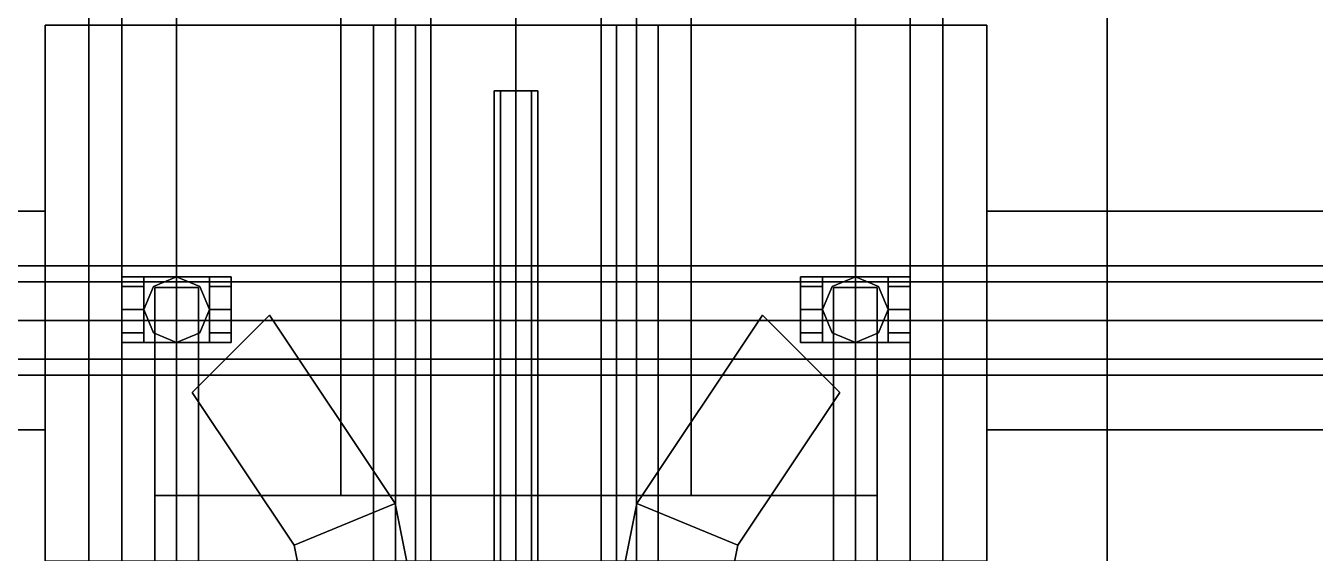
# Model space of a CAD drawing. Header units: millimetres. Extents: x -1.4 to 1.4, y -4.7 to 34.3.
# Drawn here: x -0.448 to 0.73, y -0.213 to 0.269 of the extents above; entities that cross this region are included whole.
import ezdxf

# ---------------------------------------------------------------- set-up
doc = ezdxf.new("R2010")
doc.units = ezdxf.units.MM
for name, color, linetype in [('barrel', 1, 'Continuous'), ('cylinders_2', 6, 'Continuous'), ('limber', 2, 'Continuous'), ('sleeve', 5, 'Continuous'), ('trail1', 6, 'Continuous'), ('trail2', 6, 'Continuous'), ('turret', 2, 'Continuous')]:
    doc.layers.add(name, color=color, linetype=linetype)

msp = doc.modelspace()

# ---------------------------------------------------------------- linework, layer by layer
for points in [[(-0.43, 0.27, 0.4), (-0.43, -0.22, 0.4), (-0.43, -0.22, 0.91), (-0.43, 0.27, 0.91)], [(0.43, 0.27, 0.4), (0.43, -0.22, 0.4), (-0.43, -0.22, 0.4), (-0.43, 0.27, 0.4)], [(-0.43, 0.27, 0.91), (-0.43, -0.22, 0.91), (0.43, -0.22, 0.91), (0.43, 0.27, 0.91)], [(0.43, -0.22, 0.91), (0.43, -0.22, 0.4), (0.43, 0.27, 0.4), (0.43, 0.27, 0.91)], [(-1.01, 0.1, 0.73), (-1.01, -0.1, 0.73), (-0.43, -0.1, 0.73), (-0.43, 0.1, 0.73)], [(-0.43, 0.1, 0.73), (-0.43, 0.1, 0.61), (-1.01, 0.1, 0.61), (-1.01, 0.1, 0.73)], [(-0.43, 0.1, 0.61), (-0.43, -0.1, 0.61), (-1.01, -0.1, 0.61), (-1.01, 0.1, 0.61)], [(1.01, 0.1, 0.73), (1.01, 0.1, 0.61), (0.43, 0.1, 0.61), (0.43, 0.1, 0.73)], [(1.01, 0.1, 0.61), (1.01, -0.1, 0.61), (0.43, -0.1, 0.61), (0.43, 0.1, 0.61)], [(0.43, 0.1, 0.73), (0.43, -0.1, 0.73), (1.01, -0.1, 0.73), (1.01, 0.1, 0.73)], [(-1.01, -0.1, 0.73), (-1.01, -0.1, 0.61), (-0.43, -0.1, 0.61), (-0.43, -0.1, 0.73)], [(0.43, -0.1, 0.73), (0.43, -0.1, 0.61), (1.01, -0.1, 0.61), (1.01, -0.1, 0.73)]]:
    msp.add_3dface(points)
at = {"layer": 'barrel'}
for points in [[(-0.0919, 0.27, 1.6519), (-0.13, 0.27, 1.56), (-0.13, -0.56, 1.56), (-0.0919, -0.56, 1.6519)], [(-0.13, 0.27, 1.56), (-0.0919, 0.27, 1.4681), (-0.0919, -0.56, 1.4681), (-0.13, -0.56, 1.56)], [(0, 0.27, 1.69), (-0.0919, 0.27, 1.6519), (-0.0919, -0.56, 1.6519), (0, -0.56, 1.69)], [(-0.0919, 0.27, 1.4681), (0, 0.27, 1.43), (0, -0.56, 1.43), (-0.0919, -0.56, 1.4681)], [(0.0919, 0.27, 1.6519), (0, 0.27, 1.69), (0, -0.56, 1.69), (0.0919, -0.56, 1.6519)], [(0, 0.27, 1.43), (0.0919, 0.27, 1.4681), (0.0919, -0.56, 1.4681), (0, -0.56, 1.43)], [(0.13, 0.27, 1.56), (0.0919, 0.27, 1.6519), (0.0919, -0.56, 1.6519), (0.13, -0.56, 1.56)], [(0.0919, 0.27, 1.4681), (0.13, 0.27, 1.56), (0.13, -0.56, 1.56), (0.0919, -0.56, 1.4681)], [(-0.0141, 0.21, 1.8641), (-0.02, 0.21, 1.85), (-0.02, -0.79, 1.85), (-0.0141, -0.79, 1.8641)], [(-0.02, 0.21, 1.85), (-0.0141, 0.21, 1.8359), (-0.0141, -0.79, 1.8359), (-0.02, -0.79, 1.85)], [(-0.0141, 0.21, 1.2141), (-0.02, 0.21, 1.2), (-0.02, -0.79, 1.2), (-0.0141, -0.79, 1.2141)], [(-0.02, 0.21, 1.2), (-0.0141, 0.21, 1.1859), (-0.0141, -0.79, 1.1859), (-0.02, -0.79, 1.2)], [(0, 0.21, 1.87), (-0.0141, 0.21, 1.8641), (-0.0141, -0.79, 1.8641), (0, -0.79, 1.87)], [(-0.0141, 0.21, 1.8359), (0, 0.21, 1.83), (0, -0.79, 1.83), (-0.0141, -0.79, 1.8359)], [(0, 0.21, 1.22), (-0.0141, 0.21, 1.2141), (-0.0141, -0.79, 1.2141), (0, -0.79, 1.22)], [(-0.0141, 0.21, 1.1859), (0, 0.21, 1.18), (0, -0.79, 1.18), (-0.0141, -0.79, 1.1859)], [(0.0141, 0.21, 1.8641), (0, 0.21, 1.87), (0, -0.79, 1.87), (0.0141, -0.79, 1.8641)], [(0, 0.21, 1.83), (0.0141, 0.21, 1.8359), (0.0141, -0.79, 1.8359), (0, -0.79, 1.83)], [(0.0141, 0.21, 1.2141), (0, 0.21, 1.22), (0, -0.79, 1.22), (0.0141, -0.79, 1.2141)], [(0, 0.21, 1.18), (0.0141, 0.21, 1.1859), (0.0141, -0.79, 1.1859), (0, -0.79, 1.18)], [(0.02, 0.21, 1.85), (0.0141, 0.21, 1.8641), (0.0141, -0.79, 1.8641), (0.02, -0.79, 1.85)], [(0.0141, 0.21, 1.8359), (0.02, 0.21, 1.85), (0.02, -0.79, 1.85), (0.0141, -0.79, 1.8359)], [(0.02, 0.21, 1.2), (0.0141, 0.21, 1.2141), (0.0141, -0.79, 1.2141), (0.02, -0.79, 1.2)], [(0.0141, 0.21, 1.1859), (0.02, 0.21, 1.2), (0.02, -0.79, 1.2), (0.0141, -0.79, 1.1859)]]:
    msp.add_3dface(points, dxfattribs=at)
at = {"layer": 'cylinders_2'}
for points in [[(-0.36, 0.04, 1.67), (-0.36, -0.02, 1.67), (-0.36, -0.0112, 1.6912), (-0.36, 0.0312, 1.6912)], [(-0.34, 0.0312, 1.6912), (-0.34, 0.04, 1.67), (-0.36, 0.04, 1.67), (-0.36, 0.0312, 1.6912)], [(-0.28, 0.04, 1.61), (-0.26, 0.04, 1.6), (-0.36, 0.04, 1.6), (-0.34, 0.04, 1.61)], [(-0.36, 0.04, 1.67), (-0.34, 0.04, 1.67), (-0.34, 0.04, 1.61), (-0.36, 0.04, 1.6)], [(-0.36, 0.04, 1.6), (-0.36, -0.02, 1.6), (-0.36, -0.02, 1.67), (-0.36, 0.04, 1.67)], [(-0.26, 0.04, 1.6), (-0.26, -0.02, 1.6), (-0.36, -0.02, 1.6), (-0.36, 0.04, 1.6)], [(-0.34, 0.0312, 1.6912), (-0.34, -0.0112, 1.6912), (-0.34, -0.02, 1.67), (-0.34, 0.04, 1.67)], [(-0.34, 0.04, 1.61), (-0.34, -0.02, 1.61), (-0.28, -0.02, 1.61), (-0.28, 0.04, 1.61)], [(-0.34, 0.04, 1.67), (-0.34, -0.02, 1.67), (-0.34, -0.02, 1.61), (-0.34, 0.04, 1.61)], [(-0.31, 0.04, 1.1), (-0.3312, 0.0312, 1.1), (-0.3312, 0.0312, 1.6), (-0.31, 0.04, 1.6)], [(-0.2888, 0.0312, 1.1), (-0.31, 0.04, 1.1), (-0.31, 0.04, 1.6), (-0.2888, 0.0312, 1.6)], [(-0.26, 0.0312, 1.6912), (-0.26, 0.04, 1.67), (-0.28, 0.04, 1.67), (-0.28, 0.0312, 1.6912)], [(-0.28, 0.04, 1.67), (-0.28, -0.02, 1.67), (-0.28, -0.0112, 1.6912), (-0.28, 0.0312, 1.6912)], [(-0.28, 0.04, 1.67), (-0.26, 0.04, 1.67), (-0.26, 0.04, 1.6), (-0.28, 0.04, 1.61)], [(-0.28, 0.04, 1.61), (-0.28, -0.02, 1.61), (-0.28, -0.02, 1.67), (-0.28, 0.04, 1.67)], [(-0.26, 0.0312, 1.6912), (-0.26, -0.0112, 1.6912), (-0.26, -0.02, 1.67), (-0.26, 0.04, 1.67)], [(-0.26, 0.04, 1.67), (-0.26, -0.02, 1.67), (-0.26, -0.02, 1.6), (-0.26, 0.04, 1.6)], [(0.34, 0.04, 1.61), (0.36, 0.04, 1.6), (0.26, 0.04, 1.6), (0.28, 0.04, 1.61)], [(0.36, 0.04, 1.6), (0.36, -0.02, 1.6), (0.26, -0.02, 1.6), (0.26, 0.04, 1.6)], [(0.26, 0.04, 1.6), (0.26, -0.02, 1.6), (0.26, -0.02, 1.67), (0.26, 0.04, 1.67)], [(0.26, 0.04, 1.67), (0.28, 0.04, 1.67), (0.28, 0.04, 1.61), (0.26, 0.04, 1.6)], [(0.28, 0.0312, 1.6912), (0.28, 0.04, 1.67), (0.26, 0.04, 1.67), (0.26, 0.0312, 1.6912)], [(0.26, 0.04, 1.67), (0.26, -0.02, 1.67), (0.26, -0.0112, 1.6912), (0.26, 0.0312, 1.6912)], [(0.28, 0.04, 1.61), (0.28, -0.02, 1.61), (0.34, -0.02, 1.61), (0.34, 0.04, 1.61)], [(0.28, 0.04, 1.67), (0.28, -0.02, 1.67), (0.28, -0.02, 1.61), (0.28, 0.04, 1.61)], [(0.28, 0.0312, 1.6912), (0.28, -0.0112, 1.6912), (0.28, -0.02, 1.67), (0.28, 0.04, 1.67)], [(0.31, 0.04, 1.1), (0.2888, 0.0312, 1.1), (0.2888, 0.0312, 1.6), (0.31, 0.04, 1.6)], [(0.3312, 0.0312, 1.1), (0.31, 0.04, 1.1), (0.31, 0.04, 1.6), (0.3312, 0.0312, 1.6)], [(0.34, 0.04, 1.67), (0.36, 0.04, 1.67), (0.36, 0.04, 1.6), (0.34, 0.04, 1.61)], [(0.34, 0.04, 1.61), (0.34, -0.02, 1.61), (0.34, -0.02, 1.67), (0.34, 0.04, 1.67)], [(0.34, 0.04, 1.67), (0.34, -0.02, 1.67), (0.34, -0.0112, 1.6912), (0.34, 0.0312, 1.6912)], [(0.36, 0.0312, 1.6912), (0.36, 0.04, 1.67), (0.34, 0.04, 1.67), (0.34, 0.0312, 1.6912)], [(0.36, 0.04, 1.67), (0.36, -0.02, 1.67), (0.36, -0.02, 1.6), (0.36, 0.04, 1.6)], [(0.36, 0.0312, 1.6912), (0.36, -0.0112, 1.6912), (0.36, -0.02, 1.67), (0.36, 0.04, 1.67)], [(-0.36, 0.0312, 1.6912), (-0.36, -0.0112, 1.6912), (-0.36, 0.01, 1.7)], [(-0.34, 0.01, 1.7), (-0.34, 0.0312, 1.6912), (-0.36, 0.0312, 1.6912), (-0.36, 0.01, 1.7)], [(-0.3312, 0.0312, 1.1), (-0.34, 0.01, 1.1), (-0.34, 0.01, 1.6), (-0.3312, 0.0312, 1.6)], [(-0.34, 0.01, 1.7), (-0.34, 0.01, 1.7), (-0.34, -0.0112, 1.6912), (-0.34, 0.0312, 1.6912)], [(-0.28, 0.01, 1.1), (-0.2888, 0.0312, 1.1), (-0.2888, 0.0312, 1.6), (-0.28, 0.01, 1.6)], [(-0.26, 0.01, 1.7), (-0.26, 0.0312, 1.6912), (-0.28, 0.0312, 1.6912), (-0.28, 0.01, 1.7)], [(-0.28, 0.0312, 1.6912), (-0.28, -0.0112, 1.6912), (-0.28, 0.01, 1.7)], [(-0.26, 0.01, 1.7), (-0.26, 0.01, 1.7), (-0.26, -0.0112, 1.6912), (-0.26, 0.0312, 1.6912)], [(0.28, 0.01, 1.7), (0.28, 0.0312, 1.6912), (0.26, 0.0312, 1.6912), (0.26, 0.01, 1.7)], [(0.26, 0.0312, 1.6912), (0.26, -0.0112, 1.6912), (0.26, 0.01, 1.7)], [(0.28, 0.01, 1.7), (0.28, 0.01, 1.7), (0.28, -0.0112, 1.6912), (0.28, 0.0312, 1.6912)], [(0.2888, 0.0312, 1.1), (0.28, 0.01, 1.1), (0.28, 0.01, 1.6), (0.2888, 0.0312, 1.6)], [(0.34, 0.01, 1.1), (0.3312, 0.0312, 1.1), (0.3312, 0.0312, 1.6), (0.34, 0.01, 1.6)], [(0.34, 0.0312, 1.6912), (0.34, -0.0112, 1.6912), (0.34, 0.01, 1.7)], [(0.36, 0.01, 1.7), (0.36, 0.0312, 1.6912), (0.34, 0.0312, 1.6912), (0.34, 0.01, 1.7)], [(0.36, 0.01, 1.7), (0.36, 0.01, 1.7), (0.36, -0.0112, 1.6912), (0.36, 0.0312, 1.6912)], [(-0.34, -0.0112, 1.6912), (-0.34, 0.01, 1.7), (-0.36, 0.01, 1.7), (-0.36, -0.0112, 1.6912)], [(-0.34, 0.01, 1.1), (-0.3312, -0.0112, 1.1), (-0.3312, -0.0112, 1.6), (-0.34, 0.01, 1.6)], [(-0.2888, -0.0112, 1.1), (-0.28, 0.01, 1.1), (-0.28, 0.01, 1.6), (-0.2888, -0.0112, 1.6)], [(-0.26, -0.0112, 1.6912), (-0.26, 0.01, 1.7), (-0.28, 0.01, 1.7), (-0.28, -0.0112, 1.6912)], [(0.28, -0.0112, 1.6912), (0.28, 0.01, 1.7), (0.26, 0.01, 1.7), (0.26, -0.0112, 1.6912)], [(0.28, 0.01, 1.1), (0.2888, -0.0112, 1.1), (0.2888, -0.0112, 1.6), (0.28, 0.01, 1.6)], [(0.3312, -0.0112, 1.1), (0.34, 0.01, 1.1), (0.34, 0.01, 1.6), (0.3312, -0.0112, 1.6)], [(0.36, -0.0112, 1.6912), (0.36, 0.01, 1.7), (0.34, 0.01, 1.7), (0.34, -0.0112, 1.6912)], [(-0.34, -0.02, 1.67), (-0.34, -0.0112, 1.6912), (-0.36, -0.0112, 1.6912), (-0.36, -0.02, 1.67)], [(-0.3312, -0.0112, 1.1), (-0.31, -0.02, 1.1), (-0.31, -0.02, 1.6), (-0.3312, -0.0112, 1.6)], [(-0.31, -0.02, 1.1), (-0.2888, -0.0112, 1.1), (-0.2888, -0.0112, 1.6), (-0.31, -0.02, 1.6)], [(-0.26, -0.02, 1.67), (-0.26, -0.0112, 1.6912), (-0.28, -0.0112, 1.6912), (-0.28, -0.02, 1.67)], [(0.28, -0.02, 1.67), (0.28, -0.0112, 1.6912), (0.26, -0.0112, 1.6912), (0.26, -0.02, 1.67)], [(0.2888, -0.0112, 1.1), (0.31, -0.02, 1.1), (0.31, -0.02, 1.6), (0.2888, -0.0112, 1.6)], [(0.31, -0.02, 1.1), (0.3312, -0.0112, 1.1), (0.3312, -0.0112, 1.6), (0.31, -0.02, 1.6)], [(0.36, -0.02, 1.67), (0.36, -0.0112, 1.6912), (0.34, -0.0112, 1.6912), (0.34, -0.02, 1.67)], [(-0.34, -0.02, 1.61), (-0.36, -0.02, 1.6), (-0.26, -0.02, 1.6), (-0.28, -0.02, 1.61)], [(-0.36, -0.02, 1.6), (-0.34, -0.02, 1.61), (-0.34, -0.02, 1.67), (-0.36, -0.02, 1.67)], [(-0.28, -0.02, 1.61), (-0.26, -0.02, 1.6), (-0.26, -0.02, 1.67), (-0.28, -0.02, 1.67)], [(0.28, -0.02, 1.61), (0.26, -0.02, 1.6), (0.36, -0.02, 1.6), (0.34, -0.02, 1.61)], [(0.26, -0.02, 1.6), (0.28, -0.02, 1.61), (0.28, -0.02, 1.67), (0.26, -0.02, 1.67)], [(0.34, -0.02, 1.61), (0.36, -0.02, 1.6), (0.36, -0.02, 1.67), (0.34, -0.02, 1.67)]]:
    msp.add_3dface(points, dxfattribs=at)
at = {"layer": 'limber'}
for points in [[(-0.54, 0.5, 1.01), (-0.54, -0.5, 1.01), (0.54, -0.5, 1.01), (0.54, 0.5, 1.01)], [(-0.54, 0.5, 0.83), (-0.36, 0.5, 0.83), (-0.36, 0.05, 0.67), (-0.54, 0.05, 0.67)], [(0.36, 0.5, 0.83), (0.36, -0.5, 0.83), (-0.36, -0.5, 0.83), (-0.36, 0.5, 0.83)], [(-0.36, 0.5, 0.83), (-0.36, -0.5, 0.83), (-0.36, -0.05, 0.67), (-0.36, 0.05, 0.67)], [(0.36, 0.5, 0.83), (0.54, 0.5, 0.83), (0.54, 0.05, 0.67), (0.36, 0.05, 0.67)], [(0.36, 0.05, 0.67), (0.36, -0.05, 0.67), (0.36, -0.5, 0.83), (0.36, 0.5, 0.83)], [(0.54, -0.5, 1.01), (0.54, -0.5, 0.83), (0.54, 0.5, 0.83), (0.54, 0.5, 1.01)], [(0.54, 0.5, 0.83), (0.54, -0.5, 0.83), (0.54, -0.05, 0.67), (0.54, 0.05, 0.67)], [(0.74, 0.0354, 0.7054), (0.74, 0.05, 0.67), (-0.74, 0.05, 0.67), (-0.74, 0.0354, 0.7054)], [(0.74, 0.05, 0.67), (0.74, 0.0354, 0.6346), (-0.74, 0.0354, 0.6346), (-0.74, 0.05, 0.67)], [(0.74, 0, 0.72), (0.74, 0.0354, 0.7054), (-0.74, 0.0354, 0.7054), (-0.74, 0, 0.72)], [(0.74, 0.0354, 0.6346), (0.74, 0, 0.62), (-0.74, 0, 0.62), (-0.74, 0.0354, 0.6346)], [(0.74, -0.0354, 0.7054), (0.74, 0, 0.72), (-0.74, 0, 0.72), (-0.74, -0.0354, 0.7054)], [(0.74, 0, 0.62), (0.74, -0.0354, 0.6346), (-0.74, -0.0354, 0.6346), (-0.74, 0, 0.62)], [(0.74, -0.05, 0.67), (0.74, -0.0354, 0.7054), (-0.74, -0.0354, 0.7054), (-0.74, -0.05, 0.67)], [(0.74, -0.0354, 0.6346), (0.74, -0.05, 0.67), (-0.74, -0.05, 0.67), (-0.74, -0.0354, 0.6346)], [(-0.54, -0.05, 0.67), (-0.36, -0.05, 0.67), (-0.36, -0.5, 0.83), (-0.54, -0.5, 0.83)], [(0.36, -0.05, 0.67), (0.54, -0.05, 0.67), (0.54, -0.5, 0.83), (0.36, -0.5, 0.83)]]:
    msp.add_3dface(points, dxfattribs=at)
at = {"layer": 'sleeve'}
for points in [[(-0.16, 1.14, 1.06), (-0.16, -0.16, 1.06), (-0.16, -0.16, 1.31), (-0.16, 1.14, 1.31)], [(0.16, 1.14, 1.06), (0.16, -0.16, 1.06), (-0.16, -0.16, 1.06), (-0.16, 1.14, 1.06)], [(-0.16, 1.14, 1.31), (-0.16, -0.16, 1.31), (0.16, -0.16, 1.31), (0.16, 1.14, 1.31)], [(0.16, -0.16, 1.31), (0.16, -0.16, 1.06), (0.16, 1.14, 1.06), (0.16, 1.14, 1.31)], [(-0.11, 0.76, 1.89), (-0.0778, 0.76, 1.8122), (-0.0778, -0.16, 1.8122), (-0.11, -0.16, 1.89)], [(-0.0778, 0.76, 1.9678), (-0.11, 0.76, 1.89), (-0.11, -0.65, 1.89), (-0.0778, -0.65, 1.9678)], [(-0.0778, 0.76, 1.8122), (0, 0.76, 1.78), (0, -0.16, 1.78), (-0.0778, -0.16, 1.8122)], [(0, 0.76, 2), (-0.0778, 0.76, 1.9678), (-0.0778, -0.65, 1.9678), (0, -0.65, 2)], [(0, 0.76, 1.78), (0.0778, 0.76, 1.8122), (0.0778, -0.16, 1.8122), (0, -0.16, 1.78)], [(0.0778, 0.76, 1.9678), (0, 0.76, 2), (0, -0.65, 2), (0.0778, -0.65, 1.9678)], [(0.0778, 0.76, 1.8122), (0.11, 0.76, 1.89), (0.11, -0.16, 1.89), (0.0778, -0.16, 1.8122)], [(0.11, 0.76, 1.89), (0.0778, 0.76, 1.9678), (0.0778, -0.65, 1.9678), (0.11, -0.65, 1.89)], [(-0.29, 0.03, 1.7), (-0.29, 0.03, 1.64), (-0.33, 0.03, 1.64), (-0.33, 0.03, 1.7)], [(-0.29, 0.03, 1.64), (-0.29, -0.05, 1.62), (-0.33, -0.05, 1.62), (-0.33, 0.03, 1.64)], [(-0.33, 0.03, 1.7), (-0.33, -0.05, 1.71), (-0.29, -0.05, 1.71), (-0.29, 0.03, 1.7)], [(-0.33, 0.03, 1.64), (-0.33, -0.05, 1.62), (-0.33, -0.05, 1.71), (-0.33, 0.03, 1.7)], [(-0.29, -0.05, 1.71), (-0.29, -0.05, 1.62), (-0.29, 0.03, 1.64), (-0.29, 0.03, 1.7)], [(0.29, 0.03, 1.64), (0.29, -0.05, 1.62), (0.29, -0.05, 1.71), (0.29, 0.03, 1.7)], [(0.33, 0.03, 1.7), (0.33, 0.03, 1.64), (0.29, 0.03, 1.64), (0.29, 0.03, 1.7)], [(0.33, 0.03, 1.64), (0.33, -0.05, 1.62), (0.29, -0.05, 1.62), (0.29, 0.03, 1.64)], [(0.29, 0.03, 1.7), (0.29, -0.05, 1.71), (0.33, -0.05, 1.71), (0.33, 0.03, 1.7)], [(0.33, -0.05, 1.71), (0.33, -0.05, 1.62), (0.33, 0.03, 1.64), (0.33, 0.03, 1.7)], [(-0.33, -0.05, 1.71), (-0.33, -0.16, 1.71), (-0.29, -0.16, 1.71), (-0.29, -0.05, 1.71)], [(-0.29, -0.05, 1.62), (-0.29, -0.16, 1.6), (-0.33, -0.16, 1.6), (-0.33, -0.05, 1.62)], [(-0.33, -0.05, 1.62), (-0.33, -0.16, 1.6), (-0.33, -0.16, 1.71), (-0.33, -0.05, 1.71)], [(-0.29, -0.16, 1.71), (-0.29, -0.16, 1.6), (-0.29, -0.05, 1.62), (-0.29, -0.05, 1.71)], [(0.29, -0.05, 1.62), (0.29, -0.16, 1.6), (0.29, -0.16, 1.71), (0.29, -0.05, 1.71)], [(0.33, -0.05, 1.62), (0.33, -0.16, 1.6), (0.29, -0.16, 1.6), (0.29, -0.05, 1.62)], [(0.29, -0.05, 1.71), (0.29, -0.16, 1.71), (0.33, -0.16, 1.71), (0.33, -0.05, 1.71)], [(0.33, -0.16, 1.71), (0.33, -0.16, 1.6), (0.33, -0.05, 1.62), (0.33, -0.05, 1.71)], [(-0.33, -0.16, 1.71), (-0.33, -0.24, 1.71), (-0.29, -0.24, 1.71), (-0.29, -0.16, 1.71)], [(-0.29, -0.16, 1.6), (-0.29, -0.24, 1.69), (-0.33, -0.24, 1.69), (-0.33, -0.16, 1.6)], [(-0.33, -0.16, 1.6), (-0.33, -0.24, 1.69), (-0.33, -0.24, 1.71), (-0.33, -0.16, 1.71)], [(-0.29, -0.16, 1.06), (-0.29, -0.47, 1.06), (-0.29, -0.47, 1.78), (-0.29, -0.16, 1.78)], [(-0.29, -0.16, 1.78), (-0.29, -0.47, 1.78), (-0.11, -0.47, 1.89), (-0.11, -0.16, 1.89)], [(0.29, -0.16, 1.78), (0.16, -0.16, 1.31), (-0.16, -0.16, 1.31), (-0.29, -0.16, 1.78)], [(0.29, -0.16, 1.06), (0.29, -0.47, 1.06), (-0.29, -0.47, 1.06), (-0.29, -0.16, 1.06)], [(-0.16, -0.16, 1.31), (-0.16, -0.16, 1.06), (-0.29, -0.16, 1.06), (-0.29, -0.16, 1.78)], [(-0.29, -0.16, 1.78), (-0.29, -0.16, 1.78), (-0.11, -0.16, 1.89), (-0.0778, -0.16, 1.8122)], [(-0.29, -0.16, 1.78), (-0.29, -0.16, 1.78), (-0.0778, -0.16, 1.8122), (0, -0.16, 1.78)], [(0, -0.16, 1.78), (0, -0.16, 1.78), (0.0778, -0.16, 1.8122), (0.29, -0.16, 1.78)], [(0.0778, -0.16, 1.8122), (0.0778, -0.16, 1.8122), (0.11, -0.16, 1.89), (0.29, -0.16, 1.78)], [(0.11, -0.16, 1.89), (0.11, -0.47, 1.89), (0.29, -0.47, 1.78), (0.29, -0.16, 1.78)], [(0.29, -0.16, 1.78), (0.29, -0.16, 1.06), (0.16, -0.16, 1.06), (0.16, -0.16, 1.31)], [(0.29, -0.47, 1.78), (0.29, -0.47, 1.06), (0.29, -0.16, 1.06), (0.29, -0.16, 1.78)], [(0.29, -0.16, 1.71), (0.29, -0.24, 1.71), (0.33, -0.24, 1.71), (0.33, -0.16, 1.71)], [(0.33, -0.16, 1.6), (0.33, -0.24, 1.69), (0.29, -0.24, 1.69), (0.29, -0.16, 1.6)], [(0.33, -0.24, 1.71), (0.33, -0.24, 1.69), (0.33, -0.16, 1.6), (0.33, -0.16, 1.71)]]:
    msp.add_3dface(points, dxfattribs=at)
at = {"layer": 'trail1'}
for points in [[(0.2252, 0.0048, 0.51), (0.1103, -0.1672, 0.51), (0.1103, -0.1672, 0.61), (0.2252, 0.0048, 0.61)], [(0.2959, -0.0659, 0.61), (0.2027, -0.2054, 0.61), (0.1103, -0.1672, 0.61), (0.2252, 0.0048, 0.61)], [(0.2959, -0.0659, 0.51), (0.2027, -0.2054, 0.51), (0.1103, -0.1672, 0.51), (0.2252, 0.0048, 0.51)], [(0.2959, -0.0659, 0.51), (0.2027, -0.2054, 0.51), (0.2027, -0.2054, 0.61), (0.2959, -0.0659, 0.61)], [(0.1103, -0.1672, 0.51), (0.07, -0.37, 0.51), (0.07, -0.37, 0.61), (0.1103, -0.1672, 0.61)], [(0.2027, -0.2054, 0.61), (0.17, -0.37, 0.61), (0.07, -0.37, 0.61), (0.1103, -0.1672, 0.61)], [(0.2027, -0.2054, 0.51), (0.17, -0.37, 0.51), (0.07, -0.37, 0.51), (0.1103, -0.1672, 0.51)], [(0.2027, -0.2054, 0.51), (0.17, -0.37, 0.51), (0.17, -0.37, 0.61), (0.2027, -0.2054, 0.61)]]:
    msp.add_3dface(points, dxfattribs=at)
at = {"layer": 'trail2'}
for points in [[(-0.2959, -0.0659, 0.51), (-0.2027, -0.2054, 0.51), (-0.1103, -0.1672, 0.51), (-0.2252, 0.0048, 0.51)], [(-0.2959, -0.0659, 0.61), (-0.2027, -0.2054, 0.61), (-0.1103, -0.1672, 0.61), (-0.2252, 0.0048, 0.61)], [(-0.2252, 0.0048, 0.51), (-0.1103, -0.1672, 0.51), (-0.1103, -0.1672, 0.61), (-0.2252, 0.0048, 0.61)], [(-0.2959, -0.0659, 0.51), (-0.2027, -0.2054, 0.51), (-0.2027, -0.2054, 0.61), (-0.2959, -0.0659, 0.61)], [(-0.2027, -0.2054, 0.51), (-0.17, -0.37, 0.51), (-0.07, -0.37, 0.51), (-0.1103, -0.1672, 0.51)], [(-0.2027, -0.2054, 0.61), (-0.17, -0.37, 0.61), (-0.07, -0.37, 0.61), (-0.1103, -0.1672, 0.61)], [(-0.1103, -0.1672, 0.51), (-0.07, -0.37, 0.51), (-0.07, -0.37, 0.61), (-0.1103, -0.1672, 0.61)], [(-0.2027, -0.2054, 0.51), (-0.17, -0.37, 0.51), (-0.17, -0.37, 0.61), (-0.2027, -0.2054, 0.61)]]:
    msp.add_3dface(points, dxfattribs=at)
at = {"layer": 'turret'}
for points in [[(-0.39, 0.46, 0.91), (-0.39, -0.34, 0.91), (-0.39, -0.34, 0.95), (-0.39, 0.46, 0.95)], [(0.39, 0.46, 0.91), (0.39, -0.34, 0.91), (-0.39, -0.34, 0.91), (-0.39, 0.46, 0.91)], [(-0.39, -0.33, 1.48), (-0.31, -0.33, 1.48), (-0.31, 0.46, 0.95), (-0.39, 0.46, 0.95)], [(-0.39, 0.46, 0.95), (-0.39, -0.34, 0.95), (-0.39, -0.5, 1.48), (-0.39, -0.33, 1.48)], [(-0.31, 0.46, 0.95), (-0.31, -0.34, 0.95), (0.31, -0.34, 0.95), (0.31, 0.46, 0.95)], [(-0.31, -0.33, 1.48), (-0.31, -0.5, 1.48), (-0.31, -0.34, 0.95), (-0.31, 0.46, 0.95)], [(0.31, -0.33, 1.48), (0.39, -0.33, 1.48), (0.39, 0.46, 0.95), (0.31, 0.46, 0.95)], [(0.31, 0.46, 0.95), (0.31, -0.34, 0.95), (0.31, -0.5, 1.48), (0.31, -0.33, 1.48)], [(0.39, -0.34, 0.95), (0.39, -0.34, 0.91), (0.39, 0.46, 0.91), (0.39, 0.46, 0.95)], [(0.39, -0.33, 1.48), (0.39, -0.5, 1.48), (0.39, -0.34, 0.95), (0.39, 0.46, 0.95)]]:
    msp.add_3dface(points, dxfattribs=at)

doc.saveas('drawing.dxf')
